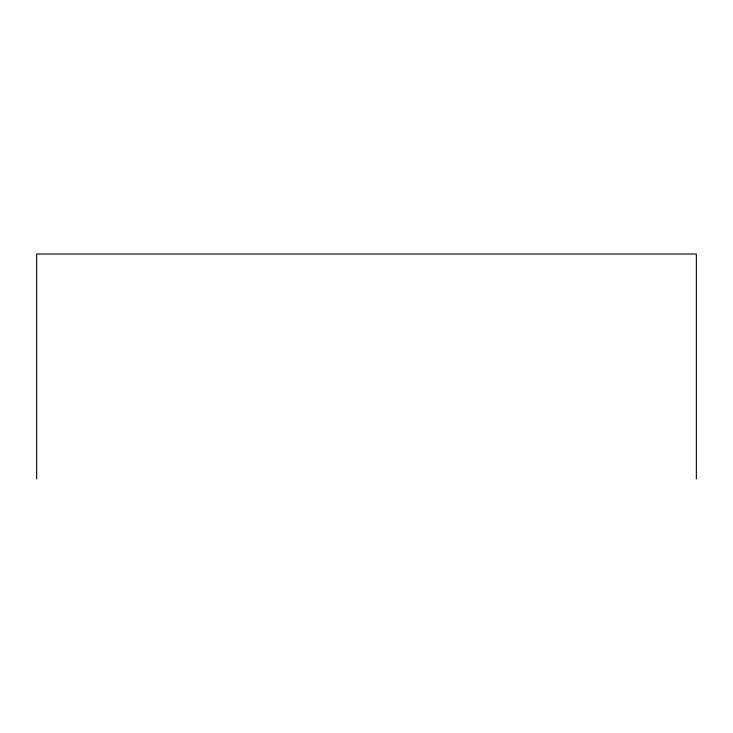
<?xml version="1.0" encoding="UTF-8"?>
<svg xmlns="http://www.w3.org/2000/svg" width="733" height="733" viewBox="0 0 733 733"><rect width="100%" height="100%" fill="white"/><g stroke="black" fill="none" stroke-linecap="round" stroke-linejoin="round"><path stroke-width="1.1" d="M696.35 478.997L696.35 254.003L36.65 254.003L36.65 478.997"/></g></svg>
